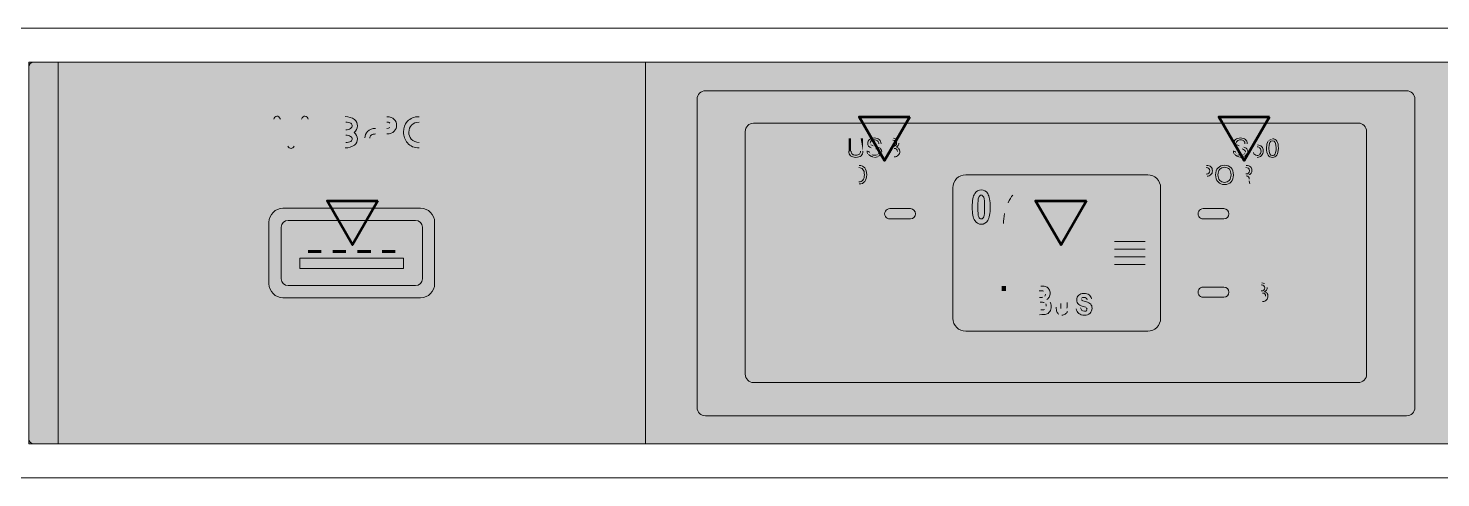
# Model space of a CAD drawing. Header units: millimetres. Extents: x 53 to 536, y 329 to 488.
# Drawn here: x 194.3 to 331.8, y 443.8 to 487.5 of the extents above; entities that cross this region are included whole.
import ezdxf

# ---------------------------------------------------------------- set-up
doc = ezdxf.new("R2010")
doc.units = ezdxf.units.MM
doc.header["$MEASUREMENT"] = 0

msp = doc.modelspace()

# ---------------------------------------------------------------- hatches: boundary and pattern name
at = {"transparency": 33554559}
h = msp.add_hatch(color=256, dxfattribs=at)
h.paths.add_polyline_path([(194.89, 484.23, 0.413518), (194.39, 483.73)], flags=0)
h.paths.add_polyline_path([(194.39, 483.73), (194.39, 447.58)], flags=0)
h.paths.add_polyline_path([(194.39, 447.58, 0.412064), (194.89, 447.08)], flags=0)
h.paths.add_polyline_path([(194.89, 447.08), (393.97, 447.08)], flags=0)
h.paths.add_polyline_path([(393.97, 447.08, 0.411337), (394.47, 447.58)], flags=0)
h.paths.add_polyline_path([(394.47, 447.58), (394.47, 483.73)], flags=0)
h.paths.add_polyline_path([(394.47, 483.73, 0.412791), (393.97, 484.23)], flags=0)
for points in [[(194.39, 447.08), (394.47, 447.08), (394.47, 484.23), (194.39, 484.23)], [(277.66, 474.65), (280.13, 478.92), (275.19, 478.92)], [(312.66, 474.65), (315.13, 478.92), (310.2, 478.92)], [(280.53, 476.82), (280.77, 476.82), (279.75, 475.02), (279.51, 475.02)], [(309.21, 475.56), (308.52, 475.56), (308.33, 475.02), (308.08, 475.02), (308.73, 476.82), (309.02, 476.82), (309.65, 475.02), (309.4, 475.02)], [(310.23, 475.84), (310.23, 475.22), (311.3, 475.22), (311.3, 475.02), (310, 475.02), (310, 476.82), (311.25, 476.82), (311.25, 476.62), (310.23, 476.62), (310.23, 476.04), (311.21, 476.04), (311.21, 475.84)], [(314.97, 476.52), (315.11, 476.67), (315.26, 476.75), (315.42, 476.77)], [(277.28, 472.91), (276.58, 472.91), (276.39, 472.37), (276.15, 472.37), (276.79, 474.17), (277.08, 474.17), (277.72, 472.37), (277.46, 472.37)], [(278.55, 473.97), (278.55, 472.37), (278.32, 472.37), (278.32, 473.97), (277.72, 473.97), (277.72, 474.17), (279.14, 474.17), (279.14, 473.97)], [(280.27, 472.91), (279.57, 472.91), (279.38, 472.37), (279.14, 472.37), (279.78, 474.17), (280.08, 474.17), (280.71, 472.37), (280.45, 472.37)], [(303.28, 473.27), (285.57, 473.27), (285.57, 473.27, 0.413984), (284.32, 472.01), (284.32, 472.01), (284.32, 459.29), (284.32, 459.29, 0.413853), (285.57, 458.04), (285.57, 458.04), (303.28, 458.04), (303.28, 458.04, 0.414435), (304.53, 459.29), (304.53, 459.29), (304.53, 472.01), (304.53, 472.01, 0.414566)], [(314.55, 473.97), (314.55, 472.37), (314.32, 472.37), (314.32, 473.97), (313.72, 473.97), (313.72, 474.17), (315.14, 474.17), (315.14, 473.97)], [(225.89, 466.45), (228.36, 470.72), (223.42, 470.72)], [(294.84, 466.45), (297.31, 470.72), (292.37, 470.72)], [(314.61, 469.1), (313.92, 469.1), (313.73, 468.56), (313.48, 468.56), (314.13, 470.36), (314.42, 470.36), (315.05, 468.56), (314.8, 468.56)], [(220.78, 464.14), (230.85, 464.14), (230.85, 465.16), (220.78, 465.16)], [(221.58, 465.66), (222.88, 465.66), (222.88, 465.93), (221.58, 465.93)], [(223.97, 465.66), (225.28, 465.66), (225.28, 465.93), (223.97, 465.93)], [(226.38, 465.66), (227.69, 465.66), (227.69, 465.93), (226.38, 465.93)], [(228.78, 465.66), (230.08, 465.66), (230.08, 465.93), (228.78, 465.93)], [(286.27, 459.65), (286.27, 462.43), (286.96, 462.43), (287.37, 460.53), (287.78, 462.43), (288.47, 462.43), (288.47, 459.65), (288.05, 459.65), (288.05, 461.84), (287.59, 459.65), (287.15, 459.65), (286.7, 461.84), (286.7, 459.65)], [(289.06, 462.43), (289.5, 462.43), (289.5, 461.94), (289.06, 461.94)], [(289.06, 461.67), (289.5, 461.67), (289.5, 459.65), (289.06, 459.65)], [(289.86, 459.65), (290.46, 460.68), (289.89, 461.67), (290.42, 461.67), (290.73, 461.15), (291.02, 461.67), (291.54, 461.67), (290.98, 460.7), (291.59, 459.65), (291.05, 459.65), (290.71, 460.24), (290.38, 459.65)]]:
    msp.add_hatch(color=256, dxfattribs=at).paths.add_polyline_path(points)
h = msp.add_hatch(color=256, dxfattribs=at)
h.paths.add_polyline_path([(328.46, 449.81, 0.413901), (329.27, 450.61)], flags=0)
h.paths.add_polyline_path([(328.46, 449.81), (260.23, 449.81)], flags=0)
h.paths.add_polyline_path([(259.43, 450.61, 0.413699), (260.23, 449.81)], flags=0)
h.paths.add_polyline_path([(259.43, 450.61), (259.43, 480.64)], flags=0)
h.paths.add_polyline_path([(260.23, 481.45, 0.41345), (259.43, 480.64)], flags=0)
h.paths.add_polyline_path([(260.23, 481.45), (328.46, 481.45)], flags=0)
h.paths.add_polyline_path([(329.27, 480.64, 0.413653), (328.46, 481.45)], flags=0)
h = msp.add_hatch(color=256, dxfattribs=at)
h.paths.add_polyline_path([(219.61, 476.04), (218.59, 478), (218.15, 475.87), (217.55, 475.87), (218.23, 478.67)], flags=0)
h.paths.add_polyline_path([(218.89, 478.67), (219.91, 476.67), (220.93, 478.67)], flags=0)
h.paths.add_polyline_path([(221.59, 478.67), (222.27, 475.87), (221.67, 475.87), (221.23, 478), (220.21, 476.04)], flags=0)
h = msp.add_hatch(color=256, dxfattribs=at)
h.paths.add_polyline_path([(222.99, 476.41), (225.25, 476.41)], flags=0)
h.paths.add_polyline_path([(225.25, 477.12), (223.82, 477.12), (223.82, 477.65), (225.25, 477.65)], flags=0)
h.paths.add_polyline_path([(225.25, 478.4), (222.99, 478.4), (222.99, 478.93), (225.17, 478.93)], flags=0)
h.paths.add_polyline_path([(225.17, 475.88), (222.99, 475.88)], flags=0)
h = msp.add_hatch(color=256, dxfattribs=at)
h.paths.add_polyline_path([(227.11, 475.88), (227.11, 476.85)], flags=0)
h.paths.add_polyline_path([(228.15, 477.78), (229.25, 477.78)], flags=0)
h.paths.add_polyline_path([(229.52, 477.87), (229.61, 478.08), (229.52, 478.3)], flags=0)
h.paths.add_polyline_path([(229.25, 478.4), (227.16, 478.4), (227.16, 478.92), (229.25, 478.92)], flags=0)
h.paths.add_polyline_path([(229.25, 477.24), (228.15, 477.24)], flags=0)
h.paths.add_polyline_path([(227.58, 476.84), (227.58, 476.41), (230.13, 476.41), (230.13, 475.88)], flags=0)
h = msp.add_hatch(color=256, dxfattribs=at)
h.paths.add_polyline_path([(232.39, 478.92), (234.1, 478.92), (234.1, 478.39), (232.39, 478.39)], flags=0)
h.paths.add_polyline_path([(232.39, 476.41), (234.1, 476.41), (234.1, 475.88)], flags=0)
h = msp.add_hatch(color=256, dxfattribs=at)
h.paths.add_polyline_path([(323.77, 453.04, 0.414557), (324.58, 453.85)], flags=0)
h.paths.add_polyline_path([(323.77, 453.04), (264.92, 453.04)], flags=0)
h.paths.add_polyline_path([(264.12, 453.85, 0.414152), (264.92, 453.04)], flags=0)
h.paths.add_polyline_path([(264.12, 453.85), (264.12, 477.49)], flags=0)
h.paths.add_polyline_path([(264.92, 478.29, 0.413496), (264.12, 477.49)], flags=0)
h.paths.add_polyline_path([(264.92, 478.29), (323.77, 478.29)], flags=0)
h.paths.add_polyline_path([(324.58, 477.49, 0.413901), (323.77, 478.29)], flags=0)
h = msp.add_hatch(color=256, dxfattribs=at)
h.paths.add_polyline_path([(275.34, 476.82), (275.57, 476.82), (275.57, 475.56)], flags=0)
h.paths.add_polyline_path([(274.19, 475.56), (274.19, 476.82), (274.42, 476.82), (274.42, 475.56)], flags=0)
h = msp.add_hatch(color=256, dxfattribs=at)
h.paths.add_polyline_path([(276.94, 475.2), (277.08, 475.28), (277.14, 475.38), (277.16, 475.49)], flags=0)
h.paths.add_polyline_path([(276.83, 475.78), (276.38, 475.9)], flags=0)
h.paths.add_polyline_path([(277.33, 476.29), (277.11, 476.29)], flags=0)
h.paths.add_polyline_path([(276.26, 476.35), (276.33, 476.19)], flags=0)
h.paths.add_polyline_path([(276.56, 476.09), (277.01, 475.97)], flags=0)
h.paths.add_polyline_path([(277.39, 475.51), (277.37, 475.37), (277.3, 475.23), (277.18, 475.09), (276.97, 475)], flags=0)
h.paths.add_polyline_path([(276.69, 474.96), (276.49, 474.98), (276.3, 475.04), (276.14, 475.15), (276.02, 475.33)], flags=0)
h.paths.add_polyline_path([(275.97, 475.59), (276.19, 475.59), (276.19, 475.58), (276.22, 475.44), (276.29, 475.31), (276.45, 475.2)], flags=0)
h = msp.add_hatch(color=256, dxfattribs=at)
h.paths.add_polyline_path([(278.6, 475.22), (278.79, 475.28), (278.9, 475.39), (278.92, 475.53)], flags=0)
h.paths.add_polyline_path([(278.48, 476.62), (278.03, 476.62), (278.03, 476.05), (278.48, 476.05)], flags=0)
h.paths.add_polyline_path([(278.62, 475.02), (277.81, 475.02), (277.81, 476.82), (278.54, 476.82)], flags=0)
h.paths.add_polyline_path([(278.8, 476.78), (278.97, 476.66), (279.04, 476.51), (279.07, 476.36)], flags=0)
h = msp.add_hatch(color=256, dxfattribs=at)
h.paths.add_polyline_path([(312.57, 475.2), (312.71, 475.28), (312.77, 475.38), (312.79, 475.49)], flags=0)
h.paths.add_polyline_path([(312.46, 475.78), (312.02, 475.9)], flags=0)
h.paths.add_polyline_path([(312.96, 476.29), (312.74, 476.29)], flags=0)
h.paths.add_polyline_path([(311.89, 476.35), (311.96, 476.19)], flags=0)
h.paths.add_polyline_path([(312.19, 476.09), (312.64, 475.97)], flags=0)
h.paths.add_polyline_path([(313.02, 475.51), (313, 475.37), (312.94, 475.23), (312.81, 475.09), (312.61, 475)], flags=0)
h.paths.add_polyline_path([(312.32, 474.96), (312.13, 474.98), (311.94, 475.04), (311.77, 475.15), (311.66, 475.33)], flags=0)
h.paths.add_polyline_path([(311.61, 475.59), (311.82, 475.59), (311.82, 475.58), (311.85, 475.44), (311.92, 475.31), (312.08, 475.2)], flags=0)
h = msp.add_hatch(color=256, dxfattribs=at)
h.paths.add_polyline_path([(314.43, 476.77), (314.43, 476.56), (313.7, 476.56), (313.63, 476.07)], flags=0)
h.paths.add_polyline_path([(313.96, 476.17, 0.163926), (313.63, 476.07)], flags=0)
h.paths.add_polyline_path([(313.92, 474.96), (313.73, 474.99), (313.59, 475.04), (313.49, 475.12), (313.42, 475.21), (313.38, 475.31), (313.35, 475.38), (313.34, 475.45), (313.56, 475.45)], flags=0)
h.paths.add_polyline_path([(313.92, 475.98), (313.74, 475.94), (313.6, 475.82), (313.39, 475.82), (313.53, 476.77)], flags=0)
h = msp.add_hatch(color=256, dxfattribs=at)
h.paths.add_polyline_path([(274.74, 472.58), (275.17, 472.58)], flags=0)
h.paths.add_polyline_path([(275.17, 473.97), (274.74, 473.97)], flags=0)
h.paths.add_polyline_path([(274.51, 472.37), (274.51, 474.17), (275.21, 474.17)], flags=0)
h = msp.add_hatch(color=256, dxfattribs=at)
h.paths.add_polyline_path([(308.5, 473.34), (308.97, 473.34)], flags=0)
h.paths.add_polyline_path([(308.97, 473.97), (308.5, 473.97)], flags=0)
h.paths.add_polyline_path([(309.06, 473.14), (308.5, 473.14), (308.5, 472.37), (308.27, 472.37), (308.27, 474.17), (309.01, 474.17)], flags=0)
h = msp.add_hatch(color=256, dxfattribs=at)
h.paths.add_polyline_path([(312.82, 473.97), (312.27, 473.97), (312.27, 473.35), (312.82, 473.35)], flags=0)
h.paths.add_polyline_path([(313.13, 473.26), (313.26, 473.18), (313.34, 473.07), (313.37, 472.96), (313.38, 472.84), (313.38, 472.78), (313.38, 472.71), (313.4, 472.54), (313.48, 472.43), (313.48, 472.37), (313.2, 472.37)], flags=0)
h.paths.add_polyline_path([(313.16, 472.67), (313.16, 472.83)], flags=0)
h.paths.add_polyline_path([(312.86, 473.15), (312.27, 473.15), (312.27, 472.37), (312.04, 472.37), (312.04, 474.17), (312.87, 474.17)], flags=0)
h = msp.add_hatch(color=256, dxfattribs=at)
h.paths.add_polyline_path([(288.37, 471.16), (288.37, 471.74), (290.14, 471.74), (290.14, 471.29)], flags=0)
h.paths.add_polyline_path([(289.7, 470.54, 0.053151), (289.35, 469.51)], flags=0)
h.paths.add_polyline_path([(289.23, 468.51), (288.73, 468.51)], flags=0)
h.paths.add_polyline_path([(288.96, 469.9, 0.068087), (288.73, 468.51)], flags=0)
h.paths.add_polyline_path([(289.54, 471.16, 0.070018), (288.96, 469.9)], flags=0)
h = msp.add_hatch(color=256, dxfattribs=at)
h.paths.add_polyline_path([(232.53, 470.01), (219.13, 470.01)], flags=0)
h.paths.add_polyline_path([(219.13, 470.01, 0.412795), (217.77, 468.65)], flags=0)
h.paths.add_polyline_path([(217.77, 468.65), (217.77, 462.66)], flags=0)
h.paths.add_polyline_path([(217.77, 462.66, 0.413599), (219.13, 461.3)], flags=0)
h.paths.add_polyline_path([(219.13, 461.3), (232.53, 461.3)], flags=0)
h.paths.add_polyline_path([(232.53, 461.3, 0.413331), (233.89, 462.66)], flags=0)
h.paths.add_polyline_path([(233.89, 462.66), (233.89, 468.65)], flags=0)
h.paths.add_polyline_path([(233.89, 468.65, 0.412527), (232.53, 470.01)], flags=0)
h.paths.add_polyline_path([(232.03, 462.48, 0.411964), (232.71, 463.15)], flags=0)
h.paths.add_polyline_path([(232.03, 462.48), (219.63, 462.48)], flags=0)
h.paths.add_polyline_path([(218.95, 463.15, 0.412259), (219.63, 462.48)], flags=0)
h.paths.add_polyline_path([(218.95, 463.15), (218.95, 468.16)], flags=0)
h.paths.add_polyline_path([(219.63, 468.83, 0.41309), (218.95, 468.16)], flags=0)
h.paths.add_polyline_path([(219.63, 468.83), (232.03, 468.83)], flags=0)
h.paths.add_polyline_path([(232.71, 468.16, 0.412795), (232.03, 468.83)], flags=0)
h = msp.add_hatch(color=256, dxfattribs=at)
h.paths.add_polyline_path([(280.18, 468.97, 0.414321), (280.68, 469.46)], flags=0)
h.paths.add_polyline_path([(280.68, 469.46, 0.413918), (280.18, 469.97)], flags=0)
h.paths.add_polyline_path([(280.18, 469.97), (278.18, 469.97)], flags=0)
h.paths.add_polyline_path([(278.18, 469.97, 0.414971), (277.68, 469.46)], flags=0)
h.paths.add_polyline_path([(277.68, 469.46, 0.415373), (278.18, 468.97)], flags=0)
h = msp.add_hatch(color=256, dxfattribs=at)
h.paths.add_polyline_path([(308.67, 469.97, 0.413442), (308.17, 469.46)], flags=0)
h.paths.add_polyline_path([(308.17, 469.46, 0.41384), (308.67, 468.97)], flags=0)
h.paths.add_polyline_path([(308.67, 468.97), (310.67, 468.97)], flags=0)
h.paths.add_polyline_path([(310.67, 468.97, 0.414321), (311.17, 469.46)], flags=0)
h.paths.add_polyline_path([(311.17, 469.46, 0.413918), (310.67, 469.97)], flags=0)
h = msp.add_hatch(color=256, dxfattribs=at)
h.paths.add_polyline_path([(232.08, 467.91, 0.413835), (231.78, 468.2)], flags=0)
h.paths.add_polyline_path([(232.08, 467.91), (232.08, 463.4)], flags=0)
h.paths.add_polyline_path([(231.78, 463.1, 0.415588), (232.08, 463.4)], flags=0)
h.paths.add_polyline_path([(231.78, 463.1), (219.88, 463.1)], flags=0)
h.paths.add_polyline_path([(219.58, 463.4, 0.41492), (219.88, 463.1)], flags=0)
h.paths.add_polyline_path([(219.58, 463.4), (219.58, 467.91)], flags=0)
h.paths.add_polyline_path([(219.88, 468.2, 0.413165), (219.58, 467.91)], flags=0)
h = msp.add_hatch(color=256, dxfattribs=at)
h.paths.add_polyline_path([(292.43, 460.86), (292.43, 460.12), (292.86, 460.12)], flags=0)
h.paths.add_polyline_path([(293.22, 460.15), (293.36, 460.27), (293.41, 460.48)], flags=0)
h.paths.add_polyline_path([(293.35, 460.71), (293.2, 460.83)], flags=0)
h.paths.add_polyline_path([(292.43, 461.97), (292.43, 461.33), (292.74, 461.33)], flags=0)
h.paths.add_polyline_path([(293.08, 461.34), (293.26, 461.44)], flags=0)
h.paths.add_polyline_path([(293.33, 461.65), (293.27, 461.85), (293.14, 461.95)], flags=0)
h.paths.add_polyline_path([(291.97, 462.43), (292.89, 462.43)], flags=0)
h.paths.add_polyline_path([(293.77, 460.88, 0.168478), (293.45, 461.13)], flags=0)
h.paths.add_polyline_path([(292.75, 459.65), (291.97, 459.65)], flags=0)
h = msp.add_hatch(color=256, dxfattribs=at)
h.paths.add_polyline_path([(308.67, 462.34, 0.413442), (308.17, 461.84)], flags=0)
h.paths.add_polyline_path([(308.17, 461.84, 0.41351), (308.67, 461.34)], flags=0)
h.paths.add_polyline_path([(308.67, 461.34), (310.67, 461.34)], flags=0)
h.paths.add_polyline_path([(310.67, 461.34, 0.413994), (311.17, 461.84)], flags=0)
h.paths.add_polyline_path([(311.17, 461.84, 0.413918), (310.67, 462.34)], flags=0)
h = msp.add_hatch(color=256, dxfattribs=at)
h.paths.add_polyline_path([(314.43, 461.14), (314.62, 461.2), (314.72, 461.31), (314.75, 461.45)], flags=0)
h.paths.add_polyline_path([(314.31, 462.54), (313.86, 462.54), (313.86, 461.96), (314.31, 461.96)], flags=0)
h.paths.add_polyline_path([(314.45, 460.94), (313.64, 460.94), (313.64, 462.74), (314.37, 462.74)], flags=0)
h.paths.add_polyline_path([(314.63, 462.7), (314.8, 462.58), (314.88, 462.43), (314.9, 462.28)], flags=0)
h = msp.add_hatch(color=256, dxfattribs=at)
h.paths.add_polyline_path([(295.47, 459.65), (295.47, 459.96)], flags=0)
h.paths.add_polyline_path([(294.63, 459.69, 0.150112), (294.92, 459.6)], flags=0)
h.paths.add_polyline_path([(294.38, 460.39), (294.38, 461.67), (294.81, 461.67), (294.81, 460.74)], flags=0)
h.paths.add_polyline_path([(294.83, 460.24), (294.92, 460.07), (295.09, 460.01), (295.29, 460.09), (295.41, 460.29)], flags=0)
h.paths.add_polyline_path([(295.44, 460.82), (295.44, 461.67), (295.88, 461.67), (295.88, 459.65)], flags=0)
h = msp.add_hatch(color=256, dxfattribs=at)
h.paths.add_polyline_path([(296.32, 460.23), (296.75, 460.31)], flags=0)
h.paths.add_polyline_path([(297.34, 460.05), (297.42, 460.21), (297.39, 460.31), (297.24, 460.38)], flags=0)
h.paths.add_polyline_path([(297.8, 461.18), (297.39, 461.09)], flags=0)
h.paths.add_polyline_path([(296.85, 461.28), (296.78, 461.16), (296.85, 461.05)], flags=0)
h = msp.add_hatch(color=256, dxfattribs=at)
h.paths.add_polyline_path([(229.14, 455.81), (228.27, 456.24), (228.27, 455.93), (224.56, 455.93)], flags=0)
h.paths.add_polyline_path([(224.56, 455.93, 0.000876), (225.38, 456.74)], flags=0)
h.paths.add_polyline_path([(225.38, 456.74), (225.97, 456.74)], flags=0)
h.paths.add_polyline_path([(225.97, 456.74, 0.331867), (226.38, 456.43)], flags=0)
h.paths.add_polyline_path([(226.38, 456.43, 0.412922), (226.81, 456.86)], flags=0)
h.paths.add_polyline_path([(226.81, 456.86, 0.412833), (226.38, 457.3)], flags=0)
h.paths.add_polyline_path([(226.38, 457.3, 0.329979), (225.97, 456.99)], flags=0)
h.paths.add_polyline_path([(225.97, 456.99), (225.33, 456.99), (225.24, 456.95), (224.21, 455.93), (223.76, 455.93)], flags=0)
h.paths.add_polyline_path([(223.76, 455.93, 0.357915), (223.14, 456.43)], flags=0)
h.paths.add_polyline_path([(223.14, 456.43, 0.413167), (222.52, 455.81)], flags=0)
h.paths.add_polyline_path([(222.52, 455.81, 0.413167), (223.14, 455.18)], flags=0)
h.paths.add_polyline_path([(223.14, 455.18, 0.358186), (223.76, 455.69)], flags=0)
h.paths.add_polyline_path([(223.76, 455.69), (225.12, 455.69), (226.15, 454.67), (226.24, 454.63), (226.89, 454.63), (226.89, 454.32), (227.75, 454.32), (227.75, 455.19), (226.89, 455.19), (226.89, 454.88), (226.29, 454.88)], flags=0)
h.paths.add_polyline_path([(226.29, 454.88, 0.000876), (225.47, 455.69)], flags=0)
h.paths.add_polyline_path([(225.47, 455.69), (228.27, 455.69), (228.27, 455.38)], flags=0)

# ---------------------------------------------------------------- linework, layer by layer
at = {"lineweight": 9}
for points in [[(510.82, 443.78), (75.77, 443.78), (75.77, 487.53), (510.82, 487.53)], [(394.47, 447.08), (194.39, 447.08), (194.39, 484.23), (394.47, 484.23)], [(194.89, 484.23), (393.97, 484.23)]]:
    msp.add_lwpolyline(points, close=True, dxfattribs=at)
msp.add_lwpolyline([(194.89, 484.23, 0.413518), (194.39, 483.73), (194.39, 447.58, 0.412064), (194.89, 447.08), (393.97, 447.08, 0.411337), (394.47, 447.58), (394.47, 483.73, 0.412791), (393.97, 484.23)], format="xyb", dxfattribs=at)
for points in [[(197.25, 484.23), (197.25, 447.08)], [(254.41, 484.23), (254.41, 447.08)]]:
    msp.add_lwpolyline(points, dxfattribs=at)
for points in [[(329.27, 450.61, -0.413901), (328.46, 449.81), (260.23, 449.81, -0.413699), (259.43, 450.61), (259.43, 480.64, -0.41345), (260.23, 481.45), (328.46, 481.45, -0.413653), (329.27, 480.64)], [(324.58, 453.85, -0.414557), (323.77, 453.04), (264.92, 453.04, -0.414152), (264.12, 453.85), (264.12, 477.49, -0.413496), (264.92, 478.29), (323.77, 478.29, -0.413901), (324.58, 477.49)], [(284.32, 459.29, 0.413853), (285.57, 458.04), (303.28, 458.04, 0.414435), (304.53, 459.29), (304.53, 472.01, 0.414566), (303.28, 473.27), (285.57, 473.27, 0.413984), (284.32, 472.01)], [(217.77, 462.66, 0.413599), (219.13, 461.3), (232.53, 461.3, 0.413331), (233.89, 462.66), (233.89, 468.65, 0.412527), (232.53, 470.01), (219.13, 470.01, 0.412795), (217.77, 468.65)], [(232.71, 463.15, -0.411964), (232.03, 462.48), (219.63, 462.48, -0.412259), (218.95, 463.15), (218.95, 468.16, -0.41309), (219.63, 468.83), (232.03, 468.83, -0.412795), (232.71, 468.16)]]:
    msp.add_lwpolyline(points, format="xyb", close=True, dxfattribs=at)
at = {"lineweight": 53}
for points in [[(280.13, 478.92), (277.66, 474.65), (275.19, 478.92)], [(315.13, 478.92), (312.66, 474.65), (310.2, 478.92)], [(228.36, 470.72), (225.89, 466.45), (223.42, 470.72)], [(297.31, 470.72), (294.84, 466.45), (292.37, 470.72)]]:
    msp.add_lwpolyline(points, close=True, dxfattribs=at)
at = {"lineweight": 5}
for points in [[(278.18, 468.97), (280.18, 468.97, 0.999354), (280.18, 469.97), (278.18, 469.97, 1.002123)], [(310.67, 469.97), (308.67, 469.97, 1.001442), (308.67, 468.97), (310.67, 468.97, 0.999354)], [(310.67, 462.34), (308.67, 462.34, 1.001647), (308.67, 461.34), (310.67, 461.34, 0.999561)]]:
    msp.add_lwpolyline(points, format="xyb", close=True, dxfattribs=at)
at = {"lineweight": 13}
for points in [[(300.03, 466.78), (303.03, 466.78)], [(300.03, 466.03), (303.03, 466.03)], [(300.03, 465.28), (303.03, 465.28)], [(300.03, 464.53), (303.03, 464.53)]]:
    msp.add_lwpolyline(points, dxfattribs=at)
at = {"lineweight": 5}
msp.add_lwpolyline([(230.85, 464.14), (220.78, 464.14), (220.78, 465.16), (230.85, 465.16)], close=True, dxfattribs=at)
at = {"lineweight": 9}
for points in [[(218.23, 478.67), (218.28, 478.85), (218.38, 478.95), (218.55, 478.97)], [(218.55, 478.97), (218.67, 478.98), (218.78, 478.88), (218.89, 478.67)], [(220.93, 478.67), (221.04, 478.88), (221.15, 478.98), (221.27, 478.97)], [(221.27, 478.97), (221.44, 478.95), (221.54, 478.85), (221.59, 478.67)], [(225.17, 478.93), (225.55, 478.93), (225.85, 478.83), (226.08, 478.64)], [(225.72, 478.28), (225.6, 478.36), (225.45, 478.4), (225.25, 478.4)], [(226.08, 478.64), (226.28, 478.47), (226.38, 478.27), (226.38, 478.02)], [(229.25, 478.92), (229.55, 478.92), (229.78, 478.83), (229.96, 478.66)], [(229.52, 478.3), (229.45, 478.37), (229.36, 478.4), (229.25, 478.4)], [(229.96, 478.66), (230.11, 478.5), (230.19, 478.31), (230.19, 478.08)], [(230.86, 477.43), (230.86, 477.84), (230.98, 478.18), (231.23, 478.46)], [(231.23, 478.46), (231.51, 478.77), (231.9, 478.92), (232.39, 478.92)], [(232.39, 478.39), (232.08, 478.39), (231.84, 478.29), (231.65, 478.09)], [(225.25, 477.65), (225.45, 477.65), (225.6, 477.69), (225.71, 477.77)], [(225.71, 477), (225.6, 477.08), (225.45, 477.12), (225.25, 477.12)], [(225.71, 477.77), (225.82, 477.84), (225.87, 477.93), (225.87, 478.02)], [(225.87, 476.76), (225.87, 476.86), (225.82, 476.94), (225.71, 477)], [(225.87, 478.02), (225.87, 478.13), (225.82, 478.21), (225.72, 478.28)], [(226.38, 478.02), (226.38, 477.77), (226.27, 477.56), (226.06, 477.39)], [(226.06, 477.39), (226.27, 477.22), (226.38, 477.01), (226.38, 476.76)], [(227.11, 476.85), (227.11, 477.1), (227.19, 477.31), (227.37, 477.49)], [(227.37, 477.49), (227.57, 477.68), (227.83, 477.78), (228.15, 477.78)], [(227.73, 477.13), (227.63, 477.05), (227.58, 476.95), (227.58, 476.84)], [(228.15, 477.24), (227.97, 477.24), (227.83, 477.2), (227.73, 477.13)], [(229.25, 477.78), (229.36, 477.78), (229.45, 477.81), (229.52, 477.87)], [(229.96, 477.5), (229.78, 477.33), (229.55, 477.24), (229.25, 477.24)], [(230.19, 478.08), (230.19, 477.86), (230.11, 477.66), (229.96, 477.5)], [(231.25, 476.37), (230.99, 476.66), (230.86, 477.02), (230.86, 477.43)], [(231.38, 477.43), (231.37, 477.16), (231.45, 476.92), (231.62, 476.73)], [(231.65, 478.09), (231.48, 477.92), (231.39, 477.7), (231.38, 477.43)], [(219.92, 475.84), (219.79, 475.84), (219.68, 475.9), (219.61, 476.04)], [(220.21, 476.04), (220.14, 475.9), (220.04, 475.84), (219.92, 475.84)], [(226.08, 476.16), (225.85, 475.97), (225.55, 475.88), (225.17, 475.88)], [(225.25, 476.41), (225.45, 476.41), (225.6, 476.45), (225.72, 476.52)], [(225.72, 476.52), (225.82, 476.59), (225.87, 476.67), (225.87, 476.76)], [(226.38, 476.76), (226.38, 476.53), (226.28, 476.32), (226.08, 476.16)], [(232.39, 475.88), (231.92, 475.88), (231.53, 476.04), (231.25, 476.37)], [(231.62, 476.73), (231.8, 476.52), (232.06, 476.41), (232.39, 476.41)]]:
    msp.add_open_spline(points, degree=3, dxfattribs=at)
at = {"lineweight": 5}
for points in [[(274.37, 475.12), (274.25, 475.23), (274.19, 475.37), (274.19, 475.56)], [(274.42, 475.56), (274.42, 475.43), (274.46, 475.33), (274.54, 475.26)], [(275.22, 475.27), (275.3, 475.34), (275.34, 475.43), (275.34, 475.56)], [(275.57, 475.56), (275.57, 475.37), (275.51, 475.23), (275.38, 475.12)], [(276.02, 475.33), (275.99, 475.41), (275.98, 475.49), (275.97, 475.59)], [(276.03, 476.32), (276.03, 476.48), (276.09, 476.61), (276.2, 476.71)], [(276.38, 475.9), (276.15, 475.96), (276.03, 476.1), (276.03, 476.32)], [(276.2, 476.71), (276.32, 476.8), (276.47, 476.85), (276.67, 476.85)], [(276.37, 476.57), (276.3, 476.52), (276.26, 476.44), (276.26, 476.35)], [(276.33, 476.19), (276.37, 476.15), (276.45, 476.12), (276.56, 476.09)], [(276.66, 476.66), (276.54, 476.66), (276.44, 476.63), (276.37, 476.57)], [(276.99, 476.56), (276.92, 476.63), (276.81, 476.66), (276.66, 476.66)], [(276.67, 476.85), (276.88, 476.85), (277.04, 476.8), (277.15, 476.7)], [(277.16, 475.49), (277.16, 475.63), (277.05, 475.73), (276.83, 475.78)], [(277.11, 476.29), (277.11, 476.41), (277.07, 476.5), (276.99, 476.56)], [(277.01, 475.97), (277.13, 475.93), (277.23, 475.88), (277.29, 475.8)], [(277.15, 476.7), (277.27, 476.6), (277.33, 476.47), (277.33, 476.29)], [(277.29, 475.8), (277.36, 475.72), (277.39, 475.62), (277.39, 475.51)], [(278.84, 476.33), (278.84, 476.52), (278.72, 476.62), (278.48, 476.62)], [(278.48, 476.05), (278.72, 476.05), (278.84, 476.14), (278.84, 476.33)], [(278.54, 476.82), (278.64, 476.82), (278.72, 476.81), (278.8, 476.78)], [(278.84, 475.76), (278.78, 475.81), (278.7, 475.84), (278.6, 475.84)], [(279.07, 476.36), (279.07, 476.18), (278.99, 476.05), (278.82, 475.97)], [(278.82, 475.97), (278.94, 475.93), (279.02, 475.87), (279.07, 475.8)], [(278.92, 475.53), (278.92, 475.62), (278.89, 475.7), (278.84, 475.76)], [(279.07, 475.8), (279.12, 475.73), (279.15, 475.64), (279.15, 475.53)], [(311.66, 475.33), (311.63, 475.41), (311.61, 475.49), (311.61, 475.59)], [(311.66, 476.32), (311.66, 476.48), (311.72, 476.61), (311.83, 476.71)], [(312.02, 475.9), (311.78, 475.96), (311.66, 476.1), (311.66, 476.32)], [(311.83, 476.71), (311.95, 476.8), (312.1, 476.85), (312.3, 476.85)], [(312, 476.57), (311.93, 476.52), (311.89, 476.44), (311.89, 476.35)], [(311.96, 476.19), (312, 476.15), (312.08, 476.12), (312.19, 476.09)], [(312.29, 476.66), (312.17, 476.66), (312.07, 476.63), (312, 476.57)], [(312.63, 476.56), (312.55, 476.63), (312.44, 476.66), (312.29, 476.66)], [(312.3, 476.85), (312.51, 476.85), (312.67, 476.8), (312.78, 476.7)], [(312.79, 475.49), (312.79, 475.63), (312.68, 475.73), (312.46, 475.78)], [(312.74, 476.29), (312.74, 476.41), (312.7, 476.5), (312.63, 476.56)], [(312.64, 475.97), (312.76, 475.93), (312.86, 475.88), (312.92, 475.8)], [(312.78, 476.7), (312.9, 476.6), (312.96, 476.47), (312.96, 476.29)], [(312.92, 475.8), (312.99, 475.72), (313.02, 475.62), (313.02, 475.51)], [(314.2, 475.87), (314.13, 475.94), (314.03, 475.98), (313.92, 475.98)], [(313.96, 476.17), (314.12, 476.17), (314.26, 476.12), (314.36, 476.01)], [(314.3, 475.56), (314.3, 475.69), (314.26, 475.79), (314.2, 475.87)], [(314.2, 475.26), (314.26, 475.34), (314.3, 475.43), (314.3, 475.56)], [(314.52, 475.59), (314.52, 475.41), (314.47, 475.25), (314.35, 475.14)], [(314.36, 476.01), (314.47, 475.9), (314.52, 475.76), (314.52, 475.59)], [(314.84, 475.87), (314.84, 476.01), (314.86, 476.14), (314.88, 476.25)], [(314.99, 475.19), (314.89, 475.35), (314.84, 475.57), (314.84, 475.87)], [(314.88, 476.25), (314.91, 476.37), (314.94, 476.45), (314.97, 476.52)], [(315.42, 476.58), (315.18, 476.58), (315.07, 476.34), (315.07, 475.86)], [(315.07, 475.86), (315.07, 475.38), (315.18, 475.14), (315.41, 475.14)], [(315.42, 476.77), (315.8, 476.77), (315.99, 476.47), (315.99, 475.85)], [(315.77, 475.87), (315.77, 476.34), (315.65, 476.58), (315.42, 476.58)], [(315.68, 475.32), (315.74, 475.44), (315.77, 475.62), (315.77, 475.87)], [(315.99, 475.85), (315.99, 475.56), (315.94, 475.34), (315.84, 475.19)], [(274.88, 474.96), (274.66, 474.96), (274.49, 475.02), (274.37, 475.12)], [(274.54, 475.26), (274.63, 475.2), (274.74, 475.17), (274.88, 475.17)], [(274.88, 475.17), (275.02, 475.17), (275.14, 475.2), (275.22, 475.27)], [(275.38, 475.12), (275.26, 475.02), (275.09, 474.96), (274.88, 474.96)], [(276.45, 475.2), (276.52, 475.18), (276.61, 475.17), (276.7, 475.17)], [(276.97, 475), (276.89, 474.98), (276.8, 474.96), (276.69, 474.96)], [(276.7, 475.17), (276.8, 475.17), (276.87, 475.18), (276.94, 475.2)], [(279, 475.16), (278.91, 475.07), (278.78, 475.02), (278.62, 475.02)], [(279.15, 475.53), (279.15, 475.38), (279.1, 475.25), (279, 475.16)], [(310.12, 473.94), (310.28, 474.12), (310.49, 474.2), (310.75, 474.2)], [(310.75, 474.2), (311.01, 474.2), (311.22, 474.12), (311.38, 473.94)], [(312.08, 475.2), (312.15, 475.18), (312.24, 475.17), (312.33, 475.17)], [(312.61, 475), (312.52, 474.98), (312.42, 474.96), (312.32, 474.96)], [(312.33, 475.17), (312.42, 475.17), (312.5, 475.18), (312.57, 475.2)], [(313.56, 475.45), (313.61, 475.25), (313.73, 475.15), (313.92, 475.15)], [(313.92, 475.15), (314.04, 475.15), (314.13, 475.19), (314.2, 475.26)], [(314.35, 475.14), (314.24, 475.02), (314.1, 474.96), (313.92, 474.96)], [(315.42, 474.96), (315.23, 474.96), (315.09, 475.04), (314.99, 475.19)], [(315.41, 475.14), (315.53, 475.14), (315.62, 475.2), (315.68, 475.32)], [(315.84, 475.19), (315.74, 475.04), (315.6, 474.96), (315.42, 474.96)], [(275.57, 473.79), (275.48, 473.91), (275.34, 473.97), (275.17, 473.97)], [(275.21, 474.17), (275.43, 474.17), (275.61, 474.09), (275.74, 473.93)], [(275.71, 473.27), (275.71, 473.5), (275.66, 473.67), (275.57, 473.79)], [(275.57, 472.75), (275.66, 472.87), (275.71, 473.05), (275.71, 473.27)], [(275.74, 473.93), (275.87, 473.77), (275.94, 473.56), (275.94, 473.27)], [(275.94, 473.27), (275.94, 472.99), (275.87, 472.77), (275.74, 472.61)], [(309.23, 473.89), (309.17, 473.94), (309.09, 473.97), (308.97, 473.97)], [(308.97, 473.34), (309.09, 473.34), (309.17, 473.37), (309.23, 473.42)], [(309.01, 474.17), (309.19, 474.17), (309.32, 474.13), (309.42, 474.04)], [(309.43, 473.28), (309.33, 473.18), (309.21, 473.14), (309.06, 473.14)], [(309.33, 473.66), (309.33, 473.75), (309.29, 473.83), (309.23, 473.89)], [(309.23, 473.42), (309.29, 473.48), (309.33, 473.56), (309.33, 473.66)], [(309.42, 474.04), (309.52, 473.95), (309.57, 473.81), (309.57, 473.64)], [(309.57, 473.64), (309.57, 473.49), (309.52, 473.37), (309.43, 473.28)], [(309.88, 473.26), (309.88, 473.54), (309.96, 473.77), (310.12, 473.94)], [(310.12, 472.58), (309.96, 472.75), (309.88, 472.98), (309.88, 473.26)], [(310.29, 473.8), (310.17, 473.66), (310.11, 473.48), (310.11, 473.26)], [(310.11, 473.26), (310.11, 473.04), (310.17, 472.86), (310.29, 472.72)], [(310.75, 474), (310.56, 474), (310.4, 473.93), (310.29, 473.8)], [(311.22, 473.8), (311.1, 473.93), (310.94, 474), (310.75, 474)], [(311.21, 472.72), (311.33, 472.86), (311.39, 473.03), (311.39, 473.25)], [(311.39, 473.25), (311.39, 473.48), (311.33, 473.66), (311.22, 473.8)], [(311.38, 473.94), (311.54, 473.77), (311.62, 473.54), (311.62, 473.24)], [(311.62, 473.24), (311.62, 472.98), (311.54, 472.76), (311.38, 472.58)], [(313.08, 473.9), (313.02, 473.95), (312.93, 473.97), (312.82, 473.97)], [(312.82, 473.35), (312.95, 473.35), (313.03, 473.38), (313.09, 473.43)], [(313.08, 473.07), (313.04, 473.12), (312.96, 473.15), (312.86, 473.15)], [(312.87, 474.17), (313.04, 474.17), (313.18, 474.13), (313.27, 474.05)], [(313.18, 473.66), (313.18, 473.78), (313.14, 473.86), (313.08, 473.9)], [(313.16, 472.83), (313.16, 472.94), (313.13, 473.02), (313.08, 473.07)], [(313.09, 473.43), (313.15, 473.48), (313.18, 473.55), (313.18, 473.66)], [(313.35, 473.44), (313.3, 473.37), (313.23, 473.31), (313.13, 473.26)], [(313.27, 474.05), (313.37, 473.97), (313.42, 473.85), (313.42, 473.69)], [(313.42, 473.69), (313.42, 473.59), (313.39, 473.51), (313.35, 473.44)], [(275.17, 472.58), (275.34, 472.58), (275.48, 472.63), (275.57, 472.75)], [(275.74, 472.61), (275.61, 472.45), (275.43, 472.37), (275.21, 472.37)], [(286.44, 471.43), (286.61, 471.68), (286.82, 471.8), (287.08, 471.8)], [(287.08, 471.8), (287.34, 471.8), (287.55, 471.68), (287.71, 471.43)], [(310.75, 472.32), (310.49, 472.32), (310.28, 472.4), (310.12, 472.58)], [(310.29, 472.72), (310.4, 472.59), (310.56, 472.52), (310.75, 472.52)], [(310.75, 472.52), (310.94, 472.52), (311.1, 472.59), (311.21, 472.72)], [(311.38, 472.58), (311.22, 472.4), (311.01, 472.32), (310.75, 472.32)], [(313.2, 472.37), (313.17, 472.45), (313.16, 472.55), (313.16, 472.67)], [(286.2, 470.13), (286.2, 470.75), (286.28, 471.18), (286.44, 471.43)], [(286.44, 468.82), (286.28, 469.07), (286.2, 469.5), (286.2, 470.13)], [(286.83, 471.08), (286.77, 470.94), (286.74, 470.62), (286.74, 470.12)], [(286.74, 470.12), (286.74, 469.62), (286.77, 469.31), (286.83, 469.17)], [(287.08, 471.28), (286.98, 471.28), (286.89, 471.21), (286.83, 471.08)], [(287.32, 471.08), (287.26, 471.21), (287.18, 471.28), (287.08, 471.28)], [(287.41, 470.12), (287.41, 470.62), (287.38, 470.94), (287.32, 471.08)], [(287.32, 469.17), (287.38, 469.31), (287.41, 469.62), (287.41, 470.12)], [(287.71, 471.43), (287.87, 471.18), (287.95, 470.74), (287.95, 470.12)], [(287.95, 470.12), (287.95, 469.5), (287.87, 469.07), (287.71, 468.82)], [(290.14, 471.29), (289.99, 471.11), (289.84, 470.86), (289.7, 470.54)], [(287.08, 468.45), (286.82, 468.45), (286.61, 468.57), (286.44, 468.82)], [(286.83, 469.17), (286.89, 469.04), (286.98, 468.97), (287.08, 468.97)], [(287.08, 468.97), (287.18, 468.97), (287.26, 469.04), (287.32, 469.17)], [(287.71, 468.82), (287.55, 468.57), (287.34, 468.45), (287.08, 468.45)], [(289.35, 469.51), (289.27, 469.14), (289.23, 468.81), (289.23, 468.51)], [(293.14, 461.95), (293.09, 461.96), (292.94, 461.97), (292.7, 461.97)], [(292.89, 462.43), (293.14, 462.43), (293.31, 462.41), (293.41, 462.36)], [(293.41, 462.36), (293.52, 462.32), (293.6, 462.24), (293.67, 462.12)], [(293.67, 462.12), (293.74, 462.01), (293.78, 461.88), (293.78, 461.73)], [(314.67, 462.25), (314.67, 462.44), (314.55, 462.54), (314.31, 462.54)], [(314.31, 461.96), (314.55, 461.96), (314.67, 462.06), (314.67, 462.25)], [(314.37, 462.74), (314.47, 462.74), (314.55, 462.73), (314.63, 462.7)], [(314.9, 462.28), (314.9, 462.1), (314.82, 461.97), (314.65, 461.89)], [(314.65, 461.89), (314.77, 461.85), (314.85, 461.79), (314.9, 461.72)], [(292.74, 461.33), (292.92, 461.33), (293.03, 461.33), (293.08, 461.34)], [(293.2, 460.83), (293.13, 460.85), (293, 460.86), (292.81, 460.86)], [(293.26, 461.44), (293.3, 461.49), (293.33, 461.56), (293.33, 461.65)], [(293.41, 460.48), (293.41, 460.58), (293.39, 460.65), (293.35, 460.71)], [(293.68, 461.37), (293.63, 461.26), (293.55, 461.18), (293.45, 461.13)], [(293.78, 461.73), (293.78, 461.6), (293.75, 461.48), (293.68, 461.37)], [(293.88, 460.46), (293.88, 460.26), (293.84, 460.09), (293.74, 459.95)], [(293.77, 460.88), (293.85, 460.77), (293.88, 460.63), (293.88, 460.46)], [(294.81, 460.74), (294.81, 460.48), (294.82, 460.31), (294.83, 460.24)], [(295.41, 460.29), (295.43, 460.37), (295.44, 460.54), (295.44, 460.82)], [(296.38, 461.09), (296.38, 461.28), (296.44, 461.43), (296.56, 461.54)], [(296.56, 460.65), (296.44, 460.76), (296.38, 460.91), (296.38, 461.09)], [(296.56, 461.54), (296.67, 461.66), (296.85, 461.71), (297.07, 461.71)], [(297.24, 460.38), (296.88, 460.47), (296.66, 460.57), (296.56, 460.65)], [(297.08, 461.33), (296.97, 461.33), (296.9, 461.31), (296.85, 461.28)], [(296.85, 461.05), (296.89, 461.02), (297.02, 460.98), (297.23, 460.92)], [(297.07, 461.71), (297.29, 461.71), (297.45, 461.67), (297.57, 461.59)], [(297.39, 461.09), (297.35, 461.25), (297.25, 461.33), (297.08, 461.33)], [(297.23, 460.92), (297.48, 460.85), (297.64, 460.76), (297.73, 460.67)], [(297.57, 461.59), (297.68, 461.5), (297.76, 461.37), (297.8, 461.18)], [(297.73, 460.67), (297.82, 460.57), (297.86, 460.44), (297.86, 460.28)], [(314.67, 461.68), (314.61, 461.73), (314.53, 461.76), (314.43, 461.76)], [(314.83, 461.08), (314.74, 460.99), (314.61, 460.94), (314.45, 460.94)], [(314.75, 461.45), (314.75, 461.55), (314.72, 461.62), (314.67, 461.68)], [(314.98, 461.45), (314.98, 461.3), (314.93, 461.17), (314.83, 461.08)], [(314.9, 461.72), (314.95, 461.65), (314.98, 461.56), (314.98, 461.45)], [(293.39, 459.69), (293.3, 459.67), (293.09, 459.65), (292.75, 459.65)], [(292.86, 460.12), (293.05, 460.12), (293.17, 460.13), (293.22, 460.15)], [(293.74, 459.95), (293.64, 459.8), (293.53, 459.72), (293.39, 459.69)], [(294.44, 459.93), (294.4, 460.04), (294.38, 460.19), (294.38, 460.39)], [(294.63, 459.69), (294.55, 459.75), (294.48, 459.83), (294.44, 459.93)], [(295.23, 459.7), (295.13, 459.64), (295.03, 459.6), (294.92, 459.6)], [(295.47, 459.96), (295.41, 459.84), (295.33, 459.76), (295.23, 459.7)], [(296.58, 459.76), (296.45, 459.87), (296.36, 460.02), (296.32, 460.23)], [(297.11, 459.6), (296.89, 459.6), (296.72, 459.66), (296.58, 459.76)], [(296.75, 460.31), (296.79, 460.1), (296.91, 459.99), (297.11, 459.99)], [(297.11, 459.99), (297.21, 459.99), (297.29, 460.01), (297.34, 460.05)], [(297.66, 459.8), (297.53, 459.67), (297.34, 459.6), (297.11, 459.6)], [(297.86, 460.28), (297.86, 460.08), (297.79, 459.92), (297.66, 459.8)]]:
    msp.add_open_spline(points, degree=3, dxfattribs=at)

doc.saveas('drawing.dxf')
